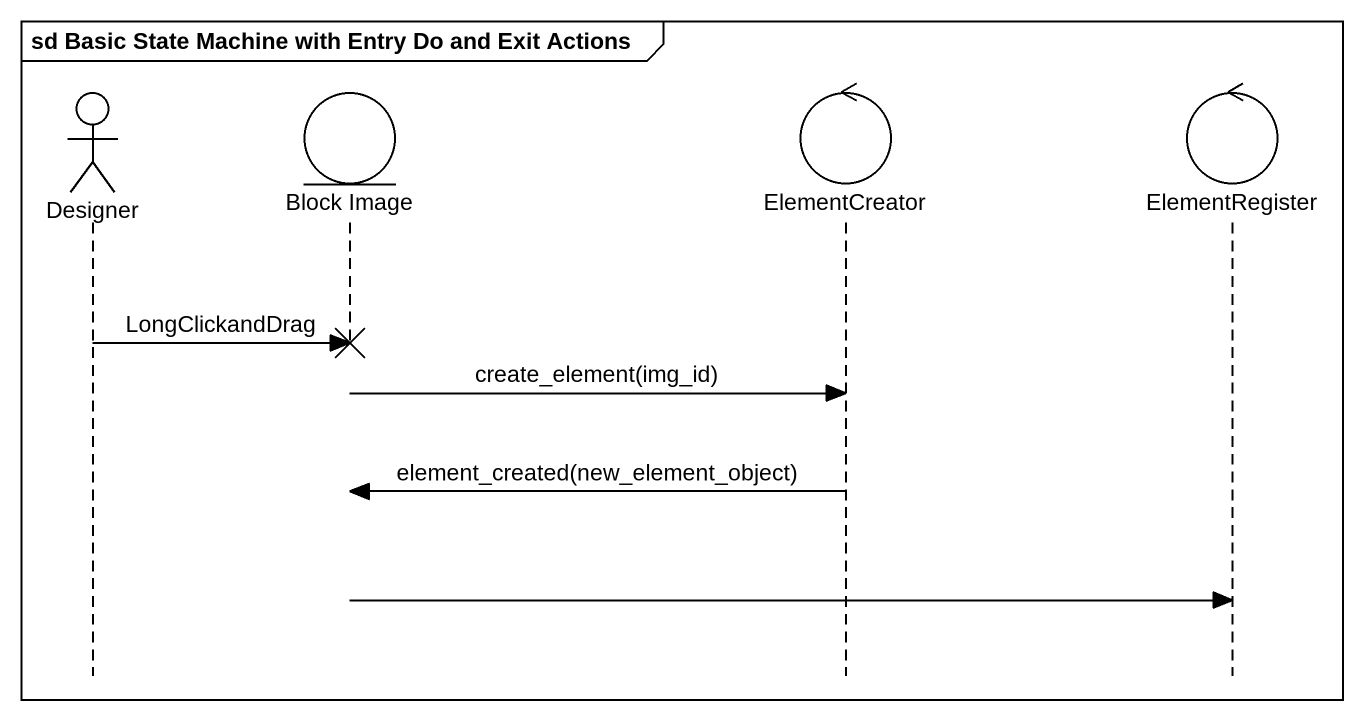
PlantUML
@startuml
mainframe sd Basic State Machine with Entry Do and Exit Actions
hide footbox
actor Designer
entity "Block Image" as Block_Image
control ElementCreator
control ElementRegister

Designer -> Block_Image !! : LongClickandDrag
Block_Image -> ElementCreator : create_element(img_id)
ElementCreator -> Block_Image : element_created(new_element_object)
Block_Image -> ElementRegister
@enduml
